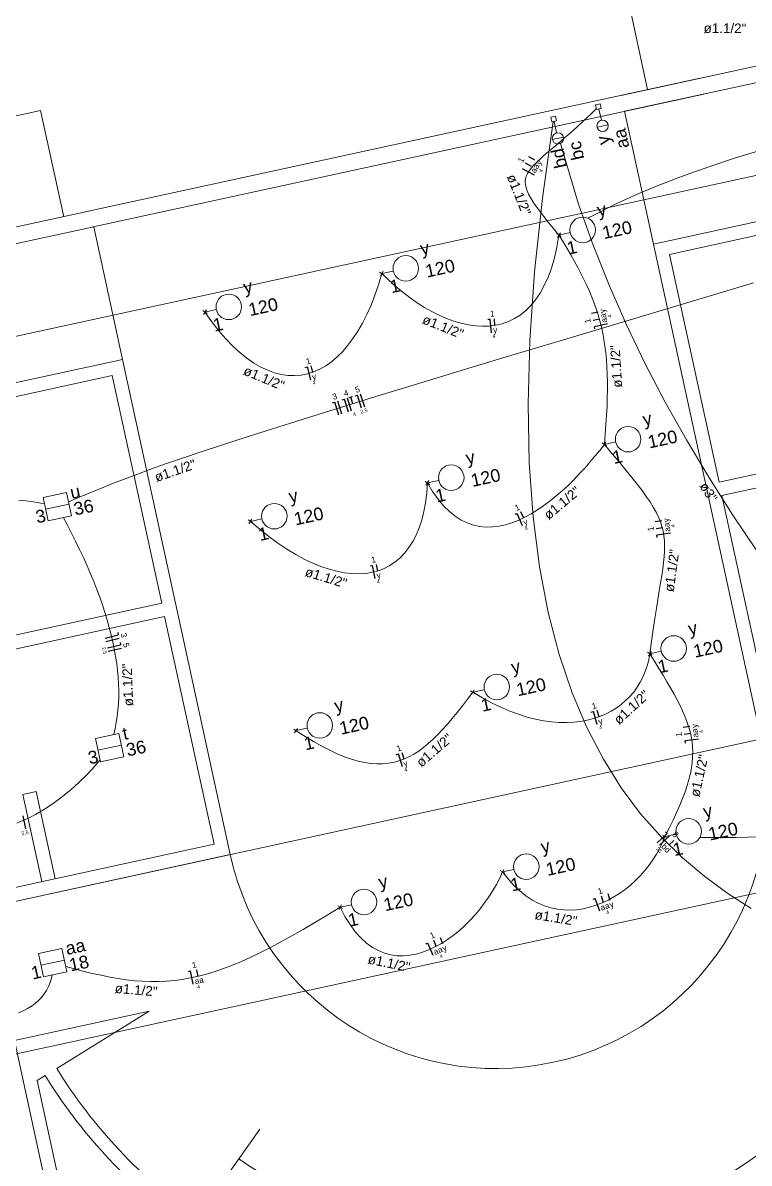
# Model space of a CAD drawing. Header units: millimetres. Extents: x -395 to 1008, y 9 to 692.
# Drawn here: x -74.31 to -66.29, y 39.76 to 52.35 of the extents above; entities that cross this region are included whole.
import ezdxf

# ---------------------------------------------------------------- set-up
doc = ezdxf.new("R2010")
doc.units = ezdxf.units.MM
doc.header["$LTSCALE"] = 0.1
doc.header["$MEASUREMENT"] = 0
for name, color, linetype, lineweight in [('.10 ultra fina', 240, 'Continuous', 5), ('.15', 150, 'Continuous', 15), ('.20', 130, 'Continuous', 5), ('.25', 70, 'Continuous', 5), ('.30', 50, 'Continuous', 5), ('.40 Interno parede', 27, 'Continuous', 5)]:
    doc.layers.add(name, color=color, linetype=linetype, lineweight=lineweight)
doc.styles.add('Arial', font='arial.ttf')

# ---------------------------------------------------------------- blocks, each defined once
blk = doc.blocks.new('eeetet')
at = {"layer": '.10 ultra fina', "color": 240, "lineweight": 5}
for p, q in [((625.533, 112.869), (625.787, 111.697)), ((636.009, 112.713), (609.617, 106.974)), ((629.892, 112.589), (625.494, 111.633)), ((625.532, 111.458), (629.93, 112.414)), ((619.592, 110.35), (626.369, 111.823)), ((626.407, 111.648), (619.63, 110.175)), ((614.979, 110.574), (619.083, 111.466)), ((619.083, 111.466), (619.338, 110.294)), ((625.851, 109.992), (625.532, 111.458)), ((629.515, 110.789), (625.851, 109.992)), ((626.029, 109.878), (629.547, 110.643)), ((615.234, 109.402), (619.631, 110.358)), ((619.669, 110.183), (615.272, 109.227)), ((619.988, 108.717), (619.669, 110.183)), ((625.851, 109.992), (627.04, 104.525)), ((626.576, 107.364), (626.029, 109.878)), ((616.324, 107.921), (619.988, 108.717)), ((619.988, 108.717), (621.177, 103.25)), ((619.873, 108.539), (616.356, 107.774)), ((620.42, 106.025), (619.873, 108.539)), ((630.094, 108.129), (626.576, 107.364)), ((626.608, 107.217), (630.126, 107.982)), ((627.155, 104.704), (626.608, 107.217)), ((616.902, 105.26), (620.42, 106.025)), ((620.452, 105.879), (616.934, 105.114)), ((620.998, 103.365), (620.452, 105.879)), ((618.475, 102.663), (629.742, 105.113)), ((618.888, 103.915), (619.035, 103.947)), ((618.888, 103.915), (619.098, 102.952)), ((619.035, 103.947), (619.244, 102.984)), ((617.36, 100.732), (631.558, 103.819)), ((617.481, 102.6), (620.998, 103.365)), ((621.177, 103.25), (617.512, 102.453)), ((620.365, 93.97), (618.475, 102.663)), ((618.794, 101.197), (620.281, 101.52)), ((620.281, 101.52), (619.261, 100.889)), ((620.365, 93.97), (618.794, 101.197)), ((619.043, 100.754), (619.133, 100.81)), ((620.494, 94.082), (619.043, 100.754)), ((621.505, 100.217), (620.811, 99.238))]:
    blk.add_line(p, q, dxfattribs=at)
for radius, start, end in [(3, 192.2675, 12.2675), (4.9, 234.6606, 329.8745), (5.7, 234.6606, 329.8745), (5.7, 211.7387, 234.6606), (5.85, 211.7387, 233.1913), (6.5, 239.6606, 324.8745)]:
    blk.add_arc((624.108, 103.888), radius, start, end, dxfattribs=at)

msp = doc.modelspace()

# ---------------------------------------------------------------- linework, layer by layer
at = {"layer": '.15', "color": 150, "lineweight": 15}
for p, q in [((-67.988, 51.442), (-67.936, 51.454)), ((-67.977, 51.391), (-67.988, 51.442)), ((-67.925, 51.402), (-67.977, 51.391)), ((-67.923, 51.271), (-67.951, 51.396)), ((-67.936, 51.454), (-67.925, 51.402)), ((-68.482, 51.305), (-68.43, 51.316)), ((-68.471, 51.253), (-68.482, 51.305)), ((-68.419, 51.264), (-68.471, 51.253)), ((-68.418, 51.133), (-68.445, 51.259)), ((-68.43, 51.316), (-68.419, 51.264)), ((-67.849, 51.223), (-67.971, 51.196)), ((-68.343, 51.085), (-68.465, 51.059)), ((-68.418, 50.02), (-68.368, 49.987)), ((-68.409, 49.978), (-68.377, 50.028)), ((-68.268, 50.031), (-68.393, 50.003)), ((-70.373, 49.595), (-70.323, 49.562)), ((-70.364, 49.553), (-70.332, 49.604)), ((-70.222, 49.606), (-70.348, 49.578)), ((-72.327, 49.17), (-72.277, 49.137)), ((-72.318, 49.128), (-72.286, 49.179)), ((-72.177, 49.181), (-72.302, 49.154)), ((-67.916, 47.709), (-67.866, 47.676)), ((-67.907, 47.667), (-67.875, 47.717)), ((-67.765, 47.72), (-67.891, 47.692)), ((-69.87, 47.284), (-69.82, 47.251)), ((-69.861, 47.242), (-69.829, 47.293)), ((-69.72, 47.295), (-69.845, 47.267)), ((-74.09, 47.106), (-73.831, 47.162)), ((-74.09, 47.106), (-74.034, 46.847)), ((-73.831, 47.162), (-73.775, 46.903)), ((-74.062, 46.976), (-73.803, 47.032)), ((-74.034, 46.847), (-73.775, 46.903)), ((-71.825, 46.859), (-71.775, 46.826)), ((-71.816, 46.817), (-71.784, 46.868)), ((-71.674, 46.87), (-71.8, 46.843)), ((-67.413, 45.398), (-67.363, 45.365)), ((-67.404, 45.356), (-67.372, 45.406)), ((-67.263, 45.409), (-67.388, 45.381)), ((-69.368, 44.973), (-69.318, 44.94)), ((-69.359, 44.931), (-69.327, 44.982)), ((-69.217, 44.984), (-69.343, 44.956)), ((-73.512, 44.445), (-73.253, 44.502)), ((-73.253, 44.502), (-73.197, 44.243)), ((-71.322, 44.548), (-71.272, 44.515)), ((-71.313, 44.506), (-71.281, 44.557)), ((-71.172, 44.559), (-71.297, 44.532)), ((-73.512, 44.445), (-73.456, 44.186)), ((-73.484, 44.316), (-73.225, 44.372)), ((-73.456, 44.186), (-73.197, 44.243)), ((-67.248, 43.379), (-67.198, 43.347)), ((-67.239, 43.338), (-67.207, 43.388)), ((-67.097, 43.39), (-67.223, 43.363)), ((-69.041, 42.989), (-68.991, 42.957)), ((-69.032, 42.948), (-69, 42.998)), ((-68.891, 43), (-69.016, 42.973)), ((-70.834, 42.599), (-70.784, 42.567)), ((-70.825, 42.558), (-70.793, 42.608)), ((-70.684, 42.61), (-70.809, 42.583)), ((-74.141, 42.071), (-73.882, 42.127)), ((-74.141, 42.071), (-74.085, 41.812)), ((-73.882, 42.127), (-73.826, 41.868)), ((-74.113, 41.942), (-73.854, 41.998)), ((-74.085, 41.812), (-73.826, 41.868))]:
    msp.add_line(p, q, dxfattribs=at)
for centre, radius in [((-67.91, 51.21), 0.0625), ((-68.404, 51.072), 0.0625), ((-68.13, 50.061), 0.141), ((-70.084, 49.636), 0.141), ((-72.039, 49.211), 0.141), ((-67.628, 47.75), 0.141), ((-69.582, 47.325), 0.141), ((-71.536, 46.9), 0.141), ((-67.125, 45.439), 0.141), ((-69.079, 45.014), 0.141), ((-71.034, 44.589), 0.141), ((-66.96, 43.42), 0.141), ((-68.753, 43.03), 0.141), ((-70.546, 42.64), 0.141)]:
    msp.add_circle(centre, radius, dxfattribs=at)
at = {"layer": '.20', "color": 130, "lineweight": 20}
for points in [[(-67.979, 51.4), (-68.041, 51.34), (-68.121, 51.264), (-68.196, 51.195), (-68.267, 51.131), (-68.334, 51.073), (-68.396, 51.02), (-68.453, 50.971), (-68.506, 50.926), (-68.554, 50.885), (-68.597, 50.846), (-68.635, 50.81), (-68.668, 50.777), (-68.697, 50.745), (-68.72, 50.714), (-68.739, 50.684), (-68.753, 50.654), (-68.761, 50.624), (-68.765, 50.593), (-68.763, 50.561), (-68.756, 50.528), (-68.744, 50.492), (-68.727, 50.454), (-68.704, 50.413), (-68.676, 50.369), (-68.643, 50.32), (-68.604, 50.268), (-68.559, 50.21), (-68.51, 50.147), (-68.454, 50.078), (-68.393, 50.003)], [(-68.455, 51.257), (-68.575, 50.411), (-68.662, 49.597), (-68.714, 48.841), (-68.733, 48.139), (-68.72, 47.49), (-68.677, 46.891), (-68.606, 46.34), (-68.51, 45.835), (-68.389, 45.372), (-68.247, 44.949), (-68.083, 44.565), (-67.902, 44.216), (-67.704, 43.9), (-67.49, 43.615), (-67.264, 43.359), (-67.027, 43.128), (-66.781, 42.921), (-66.528, 42.735), (-66.269, 42.568)], [(-66.208, 46.517), (-66.479, 46.921), (-66.738, 47.329), (-66.985, 47.742), (-67.219, 48.16), (-67.439, 48.584), (-67.646, 49.014), (-67.837, 49.451), (-68.014, 49.894), (-68.175, 50.345), (-68.377, 51.016)], [(-66.147, 50.947), (-66.441, 50.857), (-66.725, 50.763), (-66.999, 50.666), (-67.26, 50.566), (-67.509, 50.463), (-67.744, 50.358), (-68.074, 50.19)], [(-68.393, 50.003), (-68.416, 49.872), (-68.443, 49.751), (-68.475, 49.64), (-68.512, 49.538), (-68.554, 49.446), (-68.6, 49.364), (-68.65, 49.29), (-68.703, 49.225), (-68.76, 49.169), (-68.821, 49.121), (-68.884, 49.081), (-68.95, 49.049), (-69.019, 49.025), (-69.09, 49.009), (-69.163, 48.999), (-69.238, 48.997), (-69.315, 49.002), (-69.393, 49.013), (-69.472, 49.03), (-69.552, 49.054), (-69.633, 49.083), (-69.714, 49.119), (-69.795, 49.159), (-69.876, 49.205), (-69.957, 49.256), (-70.037, 49.312), (-70.117, 49.372), (-70.195, 49.437), (-70.272, 49.506), (-70.348, 49.578)], [(-68.393, 50.003), (-68.347, 49.928), (-68.303, 49.855), (-68.262, 49.784), (-68.222, 49.714), (-68.184, 49.646), (-68.149, 49.579), (-68.116, 49.513), (-68.085, 49.448), (-68.056, 49.383), (-68.029, 49.318), (-68.004, 49.253), (-67.981, 49.188), (-67.96, 49.123), (-67.941, 49.056), (-67.924, 48.989), (-67.909, 48.921), (-67.896, 48.851), (-67.885, 48.779), (-67.875, 48.705), (-67.868, 48.629), (-67.862, 48.55), (-67.858, 48.469), (-67.856, 48.385), (-67.856, 48.298), (-67.858, 48.207), (-67.861, 48.112), (-67.866, 48.014), (-67.873, 47.911), (-67.881, 47.804), (-67.891, 47.692)], [(-70.348, 49.578), (-70.385, 49.456), (-70.425, 49.34), (-70.468, 49.23), (-70.514, 49.128), (-70.562, 49.032), (-70.613, 48.943), (-70.667, 48.861), (-70.723, 48.787), (-70.781, 48.719), (-70.842, 48.659), (-70.904, 48.606), (-70.968, 48.561), (-71.034, 48.524), (-71.102, 48.494), (-71.171, 48.472), (-71.241, 48.458), (-71.313, 48.452), (-71.385, 48.454), (-71.459, 48.465), (-71.534, 48.484), (-71.609, 48.511), (-71.685, 48.547), (-71.762, 48.591), (-71.839, 48.645), (-71.916, 48.707), (-71.994, 48.778), (-72.071, 48.858), (-72.148, 48.947), (-72.225, 49.046), (-72.302, 49.154)], [(-66.244, 49.476), (-67.017, 49.246), (-67.727, 49.033), (-68.379, 48.838), (-68.975, 48.658), (-69.519, 48.494), (-70.013, 48.343), (-70.461, 48.207), (-70.865, 48.082), (-71.229, 47.969), (-71.556, 47.866), (-71.848, 47.773), (-72.109, 47.688), (-72.343, 47.612), (-72.551, 47.542), (-72.737, 47.477), (-72.904, 47.418), (-73.055, 47.362), (-73.194, 47.31), (-73.323, 47.26), (-73.445, 47.21), (-73.564, 47.161), (-73.682, 47.112), (-73.809, 47.057)], [(-69.845, 47.267), (-69.788, 47.171), (-69.728, 47.087), (-69.667, 47.014), (-69.603, 46.951), (-69.539, 46.899), (-69.472, 46.857), (-69.405, 46.825), (-69.336, 46.801), (-69.267, 46.786), (-69.197, 46.78), (-69.126, 46.781), (-69.055, 46.789), (-68.984, 46.805), (-68.912, 46.827), (-68.841, 46.854), (-68.77, 46.888), (-68.699, 46.926), (-68.629, 46.969), (-68.56, 47.017), (-68.491, 47.068), (-68.424, 47.123), (-68.357, 47.18), (-68.292, 47.24), (-68.229, 47.302), (-68.168, 47.366), (-68.108, 47.43), (-68.05, 47.496), (-67.995, 47.562), (-67.942, 47.627), (-67.891, 47.692)], [(-67.891, 47.692), (-67.805, 47.59), (-67.725, 47.496), (-67.653, 47.409), (-67.587, 47.328), (-67.528, 47.254), (-67.475, 47.184), (-67.428, 47.119), (-67.386, 47.057), (-67.35, 46.999), (-67.319, 46.943), (-67.293, 46.89), (-67.272, 46.837), (-67.255, 46.786), (-67.242, 46.734), (-67.233, 46.682), (-67.227, 46.628), (-67.225, 46.573), (-67.226, 46.514), (-67.23, 46.453), (-67.237, 46.388), (-67.246, 46.318), (-67.257, 46.243), (-67.269, 46.163), (-67.284, 46.075), (-67.299, 45.981), (-67.316, 45.879), (-67.333, 45.769), (-67.352, 45.65), (-67.37, 45.521), (-67.388, 45.381)], [(-69.845, 47.267), (-69.853, 47.155), (-69.866, 47.049), (-69.885, 46.95), (-69.908, 46.857), (-69.937, 46.771), (-69.97, 46.692), (-70.007, 46.619), (-70.049, 46.553), (-70.095, 46.494), (-70.146, 46.441), (-70.2, 46.395), (-70.259, 46.356), (-70.321, 46.324), (-70.386, 46.298), (-70.455, 46.28), (-70.527, 46.268), (-70.603, 46.263), (-70.681, 46.266), (-70.762, 46.275), (-70.846, 46.291), (-70.932, 46.314), (-71.021, 46.344), (-71.112, 46.382), (-71.205, 46.426), (-71.3, 46.477), (-71.397, 46.536), (-71.496, 46.602), (-71.596, 46.675), (-71.697, 46.755), (-71.8, 46.843)], [(-74.075, 47.035), (-74.116, 47.043), (-74.197, 47.057), (-74.277, 47.068), (-74.356, 47.078)], [(-73.866, 46.883), (-73.825, 46.807), (-73.777, 46.714), (-73.731, 46.623), (-73.687, 46.532), (-73.644, 46.442), (-73.604, 46.353), (-73.566, 46.265), (-73.53, 46.178), (-73.496, 46.091), (-73.464, 46.005), (-73.435, 45.92), (-73.407, 45.836), (-73.382, 45.753), (-73.359, 45.671), (-73.338, 45.59), (-73.319, 45.51), (-73.303, 45.43), (-73.289, 45.352), (-73.277, 45.274), (-73.268, 45.198), (-73.261, 45.122), (-73.256, 45.048), (-73.254, 44.974), (-73.254, 44.901), (-73.257, 44.83), (-73.263, 44.759), (-73.271, 44.69), (-73.281, 44.621), (-73.294, 44.554), (-73.309, 44.489)], [(-69.342, 44.956), (-69.238, 44.894), (-69.136, 44.839), (-69.035, 44.79), (-68.936, 44.748), (-68.84, 44.712), (-68.745, 44.682), (-68.653, 44.658), (-68.563, 44.64), (-68.476, 44.628), (-68.391, 44.622), (-68.309, 44.62), (-68.229, 44.624), (-68.153, 44.633), (-68.079, 44.647), (-68.009, 44.665), (-67.941, 44.688), (-67.877, 44.715), (-67.817, 44.746), (-67.759, 44.781), (-67.706, 44.82), (-67.656, 44.863), (-67.61, 44.909), (-67.567, 44.958), (-67.529, 45.011), (-67.495, 45.066), (-67.465, 45.124), (-67.439, 45.185), (-67.418, 45.248), (-67.401, 45.314), (-67.388, 45.381)], [(-67.388, 45.381), (-67.337, 45.298), (-67.288, 45.219), (-67.242, 45.144), (-67.199, 45.072), (-67.159, 45.003), (-67.121, 44.936), (-67.087, 44.872), (-67.055, 44.81), (-67.027, 44.75), (-67.001, 44.692), (-66.979, 44.634), (-66.96, 44.578), (-66.944, 44.522), (-66.932, 44.466), (-66.922, 44.41), (-66.917, 44.354), (-66.914, 44.297), (-66.916, 44.24), (-66.92, 44.181), (-66.929, 44.12), (-66.941, 44.058), (-66.957, 43.993), (-66.976, 43.926), (-67, 43.857), (-67.027, 43.784), (-67.058, 43.708), (-67.093, 43.628), (-67.132, 43.544), (-67.176, 43.456), (-67.223, 43.363)], [(-71.295, 44.53), (-71.197, 44.468), (-71.102, 44.411), (-71.011, 44.36), (-70.924, 44.316), (-70.84, 44.277), (-70.76, 44.244), (-70.683, 44.217), (-70.609, 44.196), (-70.538, 44.18), (-70.47, 44.17), (-70.404, 44.165), (-70.341, 44.165), (-70.279, 44.171), (-70.219, 44.181), (-70.161, 44.197), (-70.105, 44.217), (-70.049, 44.242), (-69.995, 44.272), (-69.941, 44.307), (-69.888, 44.346), (-69.835, 44.389), (-69.783, 44.436), (-69.73, 44.488), (-69.677, 44.543), (-69.624, 44.603), (-69.57, 44.666), (-69.515, 44.734), (-69.459, 44.804), (-69.402, 44.879), (-69.343, 44.956)], [(-73.461, 44.21), (-73.549, 44.108), (-73.615, 44.038), (-73.683, 43.972), (-73.751, 43.908), (-73.821, 43.848), (-73.891, 43.792), (-73.962, 43.739), (-74.033, 43.69), (-74.103, 43.646), (-74.174, 43.605), (-74.243, 43.569), (-74.312, 43.538), (-74.38, 43.511)], [(-67.223, 43.363), (-67.249, 43.297), (-67.28, 43.231), (-67.316, 43.167), (-67.355, 43.105), (-67.398, 43.044), (-67.444, 42.986), (-67.494, 42.93), (-67.547, 42.876), (-67.603, 42.826), (-67.661, 42.779), (-67.722, 42.735), (-67.785, 42.696), (-67.85, 42.66), (-67.916, 42.629), (-67.984, 42.603), (-68.054, 42.582), (-68.124, 42.566), (-68.195, 42.555), (-68.266, 42.551), (-68.337, 42.552), (-68.409, 42.561), (-68.481, 42.575), (-68.552, 42.597), (-68.622, 42.627), (-68.691, 42.664), (-68.759, 42.709), (-68.826, 42.762), (-68.892, 42.823), (-68.955, 42.894), (-69.016, 42.973)], [(-66.835, 43.353), (-66.723, 43.352), (-66.579, 43.352), (-66.44, 43.353), (-66.307, 43.356), (-66.178, 43.36)], [(-69.016, 42.973), (-69.047, 42.904), (-69.083, 42.834), (-69.123, 42.765), (-69.166, 42.696), (-69.214, 42.629), (-69.264, 42.563), (-69.318, 42.499), (-69.375, 42.437), (-69.434, 42.378), (-69.495, 42.323), (-69.559, 42.271), (-69.624, 42.224), (-69.691, 42.181), (-69.759, 42.143), (-69.828, 42.111), (-69.898, 42.084), (-69.968, 42.064), (-70.039, 42.051), (-70.109, 42.045), (-70.18, 42.047), (-70.249, 42.057), (-70.318, 42.075), (-70.386, 42.103), (-70.453, 42.139), (-70.518, 42.186), (-70.581, 42.243), (-70.642, 42.311), (-70.7, 42.39), (-70.756, 42.48), (-70.809, 42.583)], [(-70.809, 42.583), (-70.952, 42.495), (-71.088, 42.413), (-71.218, 42.336), (-71.343, 42.265), (-71.463, 42.199), (-71.578, 42.138), (-71.689, 42.081), (-71.796, 42.03), (-71.899, 41.984), (-71.999, 41.942), (-72.097, 41.905), (-72.191, 41.873), (-72.284, 41.844), (-72.375, 41.82), (-72.464, 41.801), (-72.552, 41.785), (-72.639, 41.773), (-72.726, 41.766), (-72.813, 41.762), (-72.9, 41.761), (-72.988, 41.764), (-73.077, 41.771), (-73.167, 41.781), (-73.259, 41.794), (-73.353, 41.81), (-73.449, 41.83), (-73.548, 41.852), (-73.65, 41.877), (-73.756, 41.905), (-73.839, 41.928)], [(-73.991, 41.832), (-73.997, 41.8), (-74.011, 41.752), (-74.029, 41.707), (-74.051, 41.664), (-74.077, 41.624), (-74.107, 41.587), (-74.141, 41.552), (-74.178, 41.52), (-74.219, 41.49), (-74.263, 41.463), (-74.311, 41.439), (-74.362, 41.417)]]:
    msp.add_lwpolyline(points, dxfattribs=at)
at = {"layer": '.25', "color": 70, "lineweight": 25}
for p, q in [((-68.697, 50.763), (-68.763, 50.798)), ((-68.66, 50.832), (-68.726, 50.867)), ((-68.664, 50.665), (-68.796, 50.736)), ((-67.96, 49.153), (-68.033, 49.137)), ((-69.176, 49.074), (-69.151, 49.076)), ((-69.139, 48.926), (-69.151, 49.076)), ((-69.1, 49.004), (-69.106, 49.079)), ((-67.943, 49.077), (-68.016, 49.061)), ((-67.855, 49.023), (-68.001, 48.992)), ((-67.996, 48.967), (-68.001, 48.992)), ((-71.195, 48.543), (-71.171, 48.549)), ((-71.134, 48.404), (-71.171, 48.549)), ((-71.109, 48.488), (-71.128, 48.561)), ((-70.643, 48.229), (-70.619, 48.237)), ((-70.574, 48.093), (-70.619, 48.237)), ((-70.538, 48.105), (-70.583, 48.248)), ((-70.893, 48.152), (-70.869, 48.159)), ((-70.825, 48.016), (-70.869, 48.159)), ((-70.789, 48.027), (-70.834, 48.17)), ((-70.786, 48.185), (-70.762, 48.192)), ((-70.718, 48.049), (-70.762, 48.192)), ((-70.682, 48.06), (-70.726, 48.204)), ((-70.709, 48.209), (-70.671, 48.221)), ((-70.668, 48.143), (-70.69, 48.215)), ((-68.876, 46.921), (-68.853, 46.931)), ((-68.794, 46.793), (-68.853, 46.931)), ((-68.782, 46.879), (-68.812, 46.948)), ((-67.256, 46.848), (-67.33, 46.838)), ((-67.245, 46.771), (-67.319, 46.76)), ((-67.161, 46.711), (-67.31, 46.69)), ((-67.306, 46.665), (-67.31, 46.69)), ((-70.477, 46.352), (-70.453, 46.357)), ((-70.421, 46.211), (-70.453, 46.357)), ((-70.393, 46.293), (-70.409, 46.367)), ((-73.406, 45.554), (-73.26, 45.59)), ((-73.266, 45.614), (-73.26, 45.59)), ((-73.397, 45.518), (-73.251, 45.553)), ((-73.379, 45.445), (-73.234, 45.48)), ((-73.24, 45.505), (-73.234, 45.48)), ((-73.37, 45.408), (-73.225, 45.444)), ((-68.036, 44.735), (-68.012, 44.742)), ((-67.969, 44.598), (-68.012, 44.742)), ((-67.948, 44.683), (-67.969, 44.755)), ((-66.945, 44.577), (-67.019, 44.567)), ((-66.934, 44.499), (-67.009, 44.489)), ((-66.851, 44.439), (-66.999, 44.419)), ((-66.996, 44.394), (-66.999, 44.419)), ((-70.19, 44.266), (-70.166, 44.274)), ((-70.121, 44.131), (-70.166, 44.274)), ((-70.101, 44.216), (-70.123, 44.287)), ((-74.279, 43.447), (-74.311, 43.593)), ((-67.306, 43.294), (-67.197, 43.397)), ((-67.28, 43.266), (-67.171, 43.369)), ((-67.214, 43.415), (-67.197, 43.397)), ((-67.177, 43.266), (-67.123, 43.318)), ((-67.9, 42.632), (-67.924, 42.703)), ((-67.826, 42.658), (-67.85, 42.729)), ((-68.015, 42.672), (-67.991, 42.68)), ((-67.942, 42.538), (-67.991, 42.68)), ((-69.863, 42.177), (-69.84, 42.187)), ((-69.782, 42.049), (-69.84, 42.187)), ((-69.745, 42.146), (-69.774, 42.215)), ((-69.673, 42.176), (-69.702, 42.245)), ((-72.485, 41.873), (-72.46, 41.878)), ((-72.431, 41.731), (-72.46, 41.878)), ((-72.376, 41.818), (-72.39, 41.892))]:
    msp.add_line(p, q, dxfattribs=at)

# ---------------------------------------------------------------- block references
at = {"layer": '.30'}
msp.add_blockref('eeetet', (-693.2, -60.087), dxfattribs=at)

# ---------------------------------------------------------------- texts
at = {"layer": '.40 Interno parede', "color": 27, "line_spacing_factor": 0.9, "style": 'Arial'}
for s, insert, char_height, width, attachment_point, rotation in [('ø1.1/2"', (-66.559, 52.232), 0.1059, 0.92508, 8, 359.7435), ('aa', (-67.659, 51.191), 0.1412, 0.4338, 9, 102.2677), ('bc', (-68.154, 51.053), 0.1412, 0.4119, 9, 102.2677), ('y', (-67.804, 51.122), 0.141, 0.195, 9, 102.2677), ('bd', (-68.344, 50.974), 0.1412, 0.4338, 9, 102.2677), ('1', (-68.782, 50.817), 0.0653, 0.10011, 8, 61.8398), ('aa', (-68.628, 50.726), 0.0653, 0.20021, 8, 61.8398), ('y', (-68.572, 50.785), 0.0653, 0.09, 8, 61.8398), ('ø1.1/2"', (-68.885, 50.43), 0.1059, 0.92508, 8, 291.7735), ('4', (-68.574, 50.706), 0.0406, 0.06118, 8, 61.8398), ('y', (-67.897, 50.175), 0.141, 0.195, 8, 12.2675), ('120', (-67.735, 49.991), 0.1412, 0.6507, 8, 12.2675), ('y', (-69.851, 49.75), 0.141, 0.195, 8, 12.2675), ('1', (-68.235, 49.798), 0.141, 0.2169, 8, 12.2675), ('120', (-69.69, 49.566), 0.1412, 0.6507, 8, 12.2675), ('1', (-70.189, 49.373), 0.141, 0.2169, 8, 12.2675), ('y', (-71.805, 49.325), 0.141, 0.195, 8, 12.2675), ('120', (-71.644, 49.141), 0.1412, 0.6507, 8, 12.2675), ('1', (-69.127, 49.104), 0.0653, 0.10011, 8, 4.5162), ('y', (-67.862, 49.175), 0.0653, 0.09, 8, 102.2677), ('aa', (-67.867, 49.094), 0.0653, 0.20021, 8, 102.2677), ('4', (-67.813, 49.113), 0.0406, 0.06118, 8, 102.2677), ('1', (-72.143, 48.948), 0.141, 0.2169, 8, 12.2675), ('ø1.1/2"', (-69.693, 48.942), 0.1059, 0.92508, 8, 338.1946), ('1', (-68.044, 49.063), 0.0653, 0.10011, 8, 102.2677), ('4', (-69.108, 48.868), 0.0406, 0.06118, 8, 4.5162), ('y', (-69.092, 48.905), 0.0653, 0.09, 8, 4.5162), ('ø1.1/2"', (-67.705, 48.557), 0.1059, 0.92508, 8, 93.3983), ('1', (-71.152, 48.581), 0.0653, 0.10011, 8, 14.4104), ('ø1.1/2"', (-71.671, 48.374), 0.1059, 0.92508, 8, 337.3638), ('y', (-71.084, 48.391), 0.0653, 0.09, 8, 14.4104), ('4', (-71.093, 48.352), 0.0406, 0.06118, 8, 14.4104), ('3', (-70.859, 48.19), 0.0653, 0.10011, 8, 17.195), ('4', (-70.734, 48.229), 0.0653, 0.10011, 8, 17.195), ('5', (-70.608, 48.267), 0.0653, 0.10011, 8, 17.195), ('4', (-70.646, 48.008), 0.0406, 0.06118, 8, 17.195), ('2.5', (-70.539, 48.042), 0.0406, 0.15292, 8, 17.195), ('y', (-67.394, 47.864), 0.141, 0.195, 8, 12.2675), ('120', (-67.233, 47.68), 0.1412, 0.6507, 8, 12.2675), ('1', (-67.732, 47.487), 0.141, 0.2169, 8, 12.2675), ('ø1.1/2"', (-72.612, 47.351), 0.1059, 0.92508, 8, 19.1487), ('y', (-69.348, 47.439), 0.141, 0.195, 8, 12.2675), ('120', (-69.187, 47.255), 0.1412, 0.6507, 8, 12.2675), ('ø1.1/2"', (-68.323, 47.004), 0.1059, 0.92508, 8, 39.9299), ('ø3"', (-66.787, 47.137), 0.1059, 0.44137, 8, 302.0524), ('u', (-73.774, 47.087), 0.141, 0.2169, 7, 12.2675), ('y', (-71.303, 47.014), 0.141, 0.195, 8, 12.2675), ('1', (-69.686, 47.062), 0.141, 0.2169, 8, 12.2675), ('3', (-74.155, 46.818), 0.141, 0.2169, 7, 12.2675), ('36', (-73.734, 46.905), 0.1412, 0.4338, 7, 12.2675), ('120', (-71.141, 46.83), 0.1412, 0.6507, 8, 12.2675), ('1', (-68.84, 46.965), 0.0653, 0.10011, 8, 23.1766), ('y', (-68.743, 46.788), 0.0653, 0.09, 8, 23.1766), ('y', (-67.157, 46.862), 0.0653, 0.09, 8, 97.8273), ('1', (-71.641, 46.637), 0.141, 0.2169, 8, 12.2675), ('4', (-68.746, 46.748), 0.0406, 0.06118, 8, 23.1766), ('1', (-67.346, 46.764), 0.0653, 0.10011, 8, 97.8273), ('aa', (-67.167, 46.782), 0.0653, 0.20021, 8, 97.8273), ('4', (-67.112, 46.796), 0.0406, 0.06118, 8, 97.8273), ('ø1.1/2"', (-67.091, 46.291), 0.1059, 0.92508, 8, 82.2887), ('1', (-70.433, 46.388), 0.0653, 0.10011, 8, 12.2675), ('ø1.1/2"', (-70.981, 46.17), 0.1059, 0.92508, 8, 343.036), ('y', (-70.372, 46.196), 0.0653, 0.09, 8, 12.2675), ('4', (-70.383, 46.157), 0.0406, 0.06118, 8, 12.2675), ('y', (-66.892, 45.553), 0.141, 0.195, 8, 12.2675), ('3', (-73.23, 45.578), 0.0653, 0.10011, 8, 283.7464), ('5', (-73.204, 45.468), 0.0653, 0.10011, 8, 283.7464), ('120', (-66.73, 45.369), 0.1412, 0.6507, 8, 12.2675), ('2.5', (-73.433, 45.412), 0.0406, 0.15292, 8, 283.7464), ('ø1.1/2"', (-73.1, 45.039), 0.1059, 0.92508, 8, 92.1378), ('y', (-68.846, 45.128), 0.141, 0.195, 8, 12.2675), ('1', (-67.23, 45.176), 0.141, 0.2169, 8, 12.2675), ('120', (-68.685, 44.944), 0.1412, 0.6507, 8, 12.2675), ('ø1.1/2"', (-67.553, 44.75), 0.1059, 0.92508, 8, 42.6858), ('y', (-70.8, 44.703), 0.141, 0.195, 8, 12.2675), ('1', (-69.184, 44.751), 0.141, 0.2169, 8, 12.2675), ('1', (-67.994, 44.774), 0.0653, 0.10011, 8, 16.559), ('120', (-70.639, 44.519), 0.1412, 0.6507, 8, 12.2675), ('y', (-67.919, 44.587), 0.0653, 0.09, 8, 16.559), ('4', (-67.927, 44.548), 0.0406, 0.06118, 8, 16.559), ('y', (-66.845, 44.59), 0.0653, 0.09, 8, 97.5695), ('t', (-73.195, 44.426), 0.141, 0.10835, 7, 12.2675), ('1', (-71.138, 44.326), 0.141, 0.2169, 8, 12.2675), ('ø1.1/2"', (-69.732, 44.273), 0.1059, 0.92508, 8, 40.692), ('1', (-67.036, 44.493), 0.0653, 0.10011, 8, 97.5695), ('aa', (-66.856, 44.509), 0.0653, 0.20021, 8, 97.5695), ('4', (-66.801, 44.524), 0.0406, 0.06118, 8, 97.5695), ('36', (-73.155, 44.244), 0.1412, 0.4338, 7, 12.2675), ('1', (-70.149, 44.307), 0.0653, 0.10011, 8, 17.3898), ('3', (-73.576, 44.157), 0.141, 0.2169, 7, 12.2675), ('ø1.1/2"', (-66.79, 44.022), 0.1059, 0.92508, 8, 77.6191), ('y', (-70.071, 44.12), 0.0653, 0.09, 8, 17.3898), ('4', (-70.078, 44.081), 0.0406, 0.06118, 8, 17.3898), ('y', (-66.726, 43.535), 0.141, 0.195, 8, 12.2675), ('120', (-66.565, 43.35), 0.1412, 0.6507, 8, 12.2675), ('2.5', (-74.285, 43.384), 0.0406, 0.15292, 8, 12.2675), ('8', (-67.129, 43.363), 0.0653, 0.10011, 8, 313.4199), ('y', (-68.519, 43.145), 0.141, 0.195, 8, 12.2675), ('25', (-67.301, 43.201), 0.0406, 0.12235, 8, 313.4199), ('bd', (-67.234, 43.212), 0.0653, 0.20021, 8, 313.4199), ('1', (-67.064, 43.157), 0.141, 0.2169, 8, 12.2675), ('120', (-68.358, 42.96), 0.1412, 0.6507, 8, 12.2675), ('y', (-70.312, 42.755), 0.141, 0.195, 8, 12.2675), ('1', (-68.858, 42.767), 0.141, 0.2169, 8, 12.2675), ('120', (-70.151, 42.57), 0.1412, 0.6507, 8, 12.2675), ('1', (-67.926, 42.73), 0.0653, 0.10011, 8, 19.1201), ('aa', (-67.874, 42.558), 0.0653, 0.20021, 8, 19.1201), ('y', (-67.793, 42.564), 0.0653, 0.09, 8, 19.1201), ('1', (-70.651, 42.377), 0.141, 0.2169, 8, 12.2675), ('ø1.1/2"', (-68.434, 42.411), 0.1059, 0.92508, 8, 350.7767), ('4', (-67.848, 42.507), 0.0406, 0.06118, 8, 19.1201), ('aa', (-73.825, 42.052), 0.1412, 0.4338, 7, 12.2675), ('1', (-69.778, 42.242), 0.0653, 0.10011, 8, 22.8558), ('aa', (-69.715, 42.073), 0.0653, 0.20021, 8, 22.8558), ('4', (-69.686, 42.024), 0.0406, 0.06118, 8, 22.8558), ('y', (-69.634, 42.084), 0.0653, 0.09, 8, 22.8558), ('1', (-74.205, 41.783), 0.141, 0.2169, 7, 12.2675), ('18', (-73.785, 41.87), 0.1412, 0.4338, 7, 12.2675), ('1', (-72.414, 41.914), 0.0653, 0.10011, 8, 11.2886), ('ø1.1/2"', (-70.28, 41.911), 0.1059, 0.92508, 8, 348.4047), ('ø1.1/2"', (-73.066, 41.614), 0.1059, 0.92508, 8, 355.2973), ('aa', (-72.36, 41.741), 0.0653, 0.20021, 8, 11.2886), ('4', (-72.368, 41.682), 0.0406, 0.06118, 8, 11.2886)]:
    msp.add_mtext(s, dxfattribs=dict(at, insert=insert, char_height=char_height, width=width, attachment_point=attachment_point, rotation=rotation))

doc.saveas('drawing.dxf')
